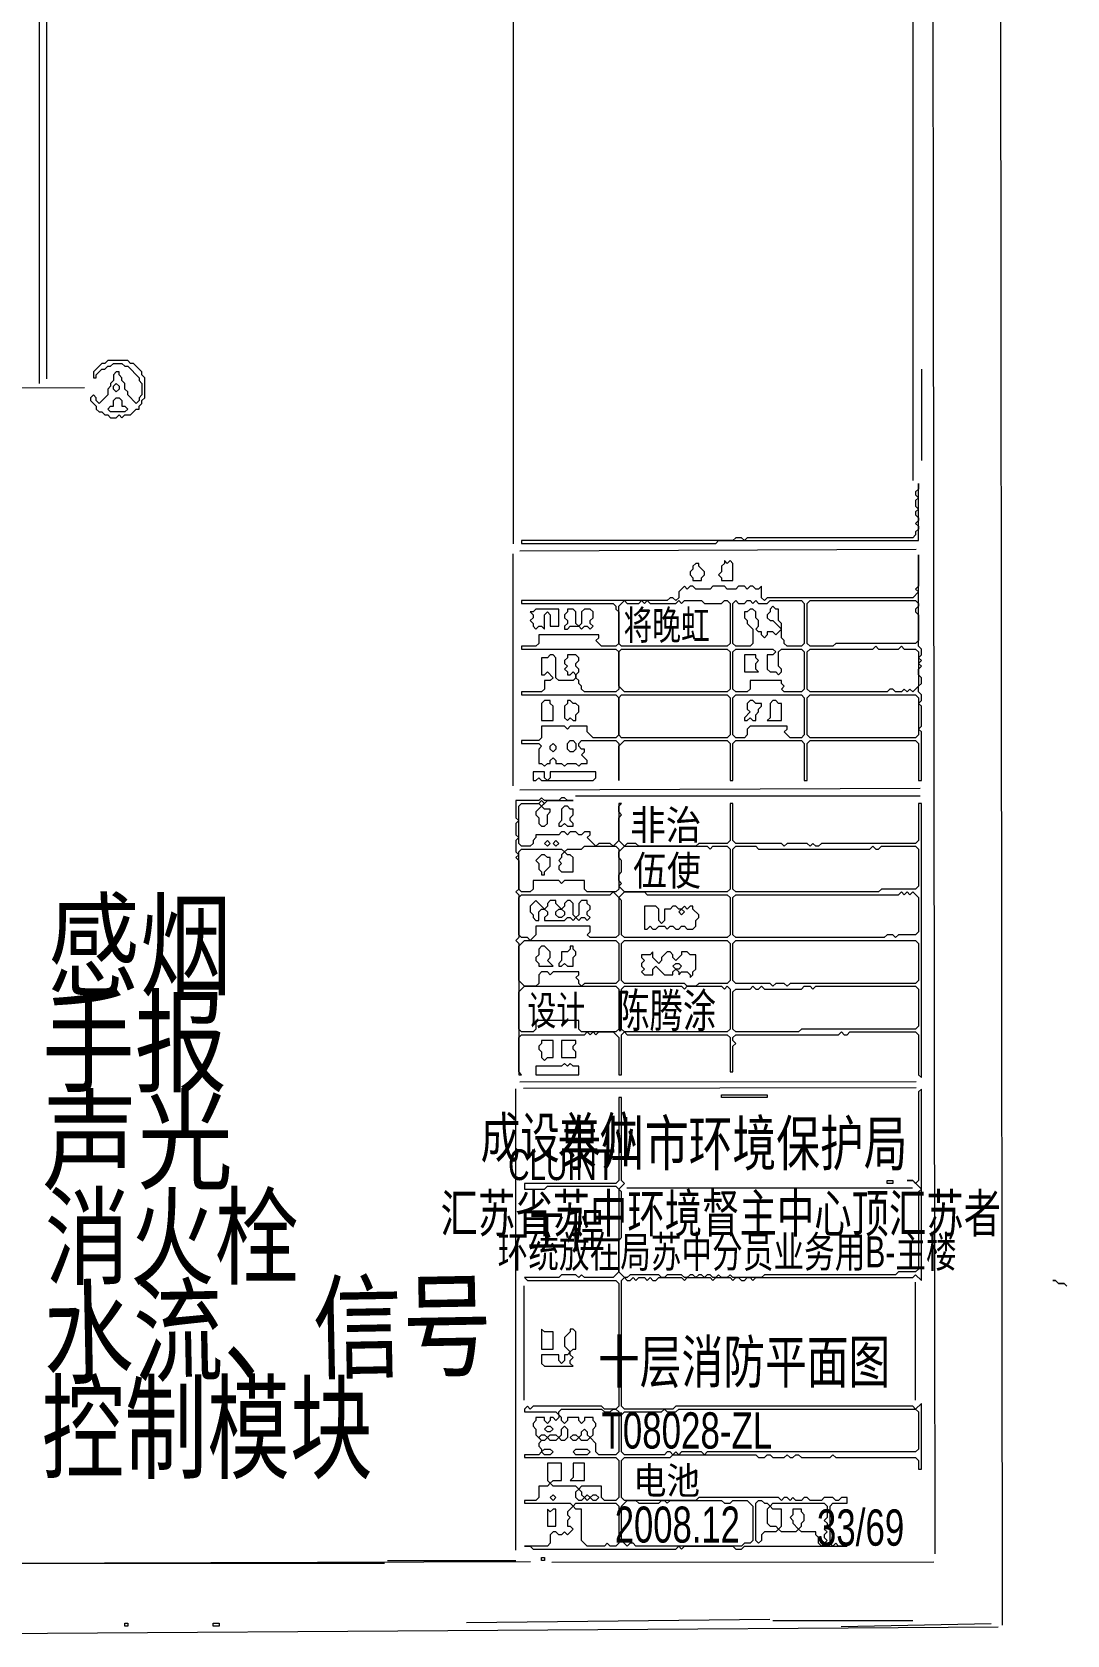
# Model space of a CAD drawing. Extents: x 10 to 1971, y 11 to 1392.
# Drawn here: x 1608 to 1971, y 18 to 579 of the extents above; entities that cross this region are included whole.
import ezdxf

# ---------------------------------------------------------------- set-up
doc = ezdxf.new("R2010")
doc.units = 0
for name, color, linetype, lineweight in [('OCR_TEXT', 6, 'Continuous', 0), ('TRACE_CURVE', 6, 'Continuous', 0), ('TRACE_STRAIGHT', 5, 'Continuous', 0), ('TRACE_TEXT_SYMBOL', 6, 'Continuous', 0)]:
    doc.layers.add(name, color=color, linetype=linetype, lineweight=lineweight)
doc.styles.add('wqy-unicode', font='wqy-unicode.lff')

msp = doc.modelspace()

# ---------------------------------------------------------------- linework, layer by layer
at = {"layer": 'TRACE_CURVE', "color": 6}
for points in [[(1919, 396), (1919, 385), (1918, 384), (1919, 383), (1917, 381), (1866, 381), (1865, 380), (1864, 381), (1864, 385), (1863, 384), (1862, 384), (1861, 385), (1860, 385), (1859, 384), (1858, 385), (1856, 385), (1855, 384), (1852, 384), (1851, 385), (1847, 385), (1846, 384), (1841, 384), (1840, 385), (1839, 385), (1838, 384), (1837, 385), (1835, 383), (1835, 381), (1834, 380), (1833, 381), (1832, 381), (1831, 380), (1780, 380), (1780, 379), (1812, 379), (1813, 378), (1813, 377), (1814, 376), (1814, 365), (1813, 364), (1808, 364), (1806, 366), (1807, 367), (1807, 368), (1786, 368), (1786, 365), (1785, 364), (1780, 364), (1780, 363), (1813, 363), (1814, 362), (1814, 349), (1813, 348), (1802, 348), (1801, 349), (1801, 350), (1800, 351), (1800, 352), (1799, 353), (1799, 354), (1800, 355), (1800, 356), (1799, 357), (1799, 358)], [(1796, 323), (1799, 323), (1800, 322), (1801, 323), (1803, 323), (1803, 324), (1801, 326), (1802, 327), (1802, 328), (1801, 328), (1800, 329), (1800, 330), (1801, 331), (1813, 331), (1814, 330), (1814, 317), (1814, 329), (1816, 331), (1852, 331), (1853, 330), (1853, 317), (1854, 317), (1854, 330), (1855, 331), (1878, 331), (1879, 330), (1879, 317), (1880, 317), (1880, 330), (1881, 331), (1918, 331), (1919, 330), (1919, 317), (1920, 317), (1920, 334), (1919, 335), (1920, 336), (1920, 343), (1919, 344), (1920, 345), (1920, 347), (1919, 348), (1919, 350), (1920, 351), (1920, 353), (1919, 354), (1919, 356), (1920, 357), (1919, 358), (1920, 359), (1919, 360), (1920, 361), (1920, 363), (1919, 364), (1919, 396)], [(1799, 358), (1800, 359), (1800, 360), (1799, 361), (1796, 361), (1796, 360), (1795, 359), (1795, 358), (1796, 357), (1795, 356), (1796, 355), (1796, 354), (1797, 354), (1798, 355), (1799, 354), (1799, 353), (1798, 352), (1793, 352), (1792, 353), (1792, 360), (1791, 361), (1790, 361), (1789, 360), (1787, 360), (1787, 354), (1788, 354), (1789, 355), (1791, 353), (1790, 352), (1788, 352), (1788, 349), (1787, 348), (1780, 348), (1780, 347), (1813, 347), (1814, 346), (1814, 333), (1813, 332), (1805, 332), (1803, 334), (1803, 336), (1797, 336), (1796, 335), (1795, 336), (1787, 336), (1787, 332), (1786, 331), (1780, 331), (1780, 330), (1786, 330), (1787, 329), (1786, 328), (1786, 323), (1787, 323), (1788, 322), (1789, 323), (1790, 323), (1790, 324), (1791, 325), (1792, 324), (1792, 323), (1794, 323), (1795, 322), (1796, 323)], [(1787, 311), (1786, 310), (1778, 310), (1778, 304), (1779, 303), (1778, 302), (1778, 298), (1779, 297), (1778, 296), (1778, 292), (1779, 291), (1778, 290), (1779, 289), (1779, 279), (1778, 278), (1779, 277), (1779, 262), (1778, 261), (1779, 260), (1779, 214), (1780, 214), (1779, 215), (1779, 227), (1780, 228), (1802, 228), (1803, 229), (1804, 228), (1805, 229), (1806, 228), (1807, 229), (1812, 229), (1814, 227), (1814, 214), (1815, 214), (1815, 228), (1816, 229), (1817, 228), (1852, 228), (1853, 227), (1853, 215), (1854, 215), (1854, 224), (1855, 225), (1854, 226), (1854, 227), (1855, 228), (1891, 228), (1892, 229), (1893, 228), (1894, 228), (1895, 229), (1918, 229), (1919, 228), (1919, 214), (1920, 213), (1920, 309), (1919, 309), (1919, 296), (1918, 295), (1885, 295), (1884, 294), (1883, 294), (1882, 295), (1881, 294)], [(1881, 294), (1880, 295), (1873, 295), (1872, 294), (1871, 295), (1855, 295), (1854, 296), (1854, 309), (1853, 309), (1853, 296), (1852, 295), (1842, 295), (1841, 294), (1821, 294), (1820, 295), (1817, 295), (1816, 294), (1814, 296), (1814, 304), (1815, 305), (1814, 306), (1814, 308), (1815, 309), (1814, 309), (1814, 296), (1812, 294), (1811, 295), (1807, 295), (1806, 294), (1803, 297), (1804, 298), (1804, 299), (1802, 299), (1801, 298), (1800, 298), (1799, 299), (1797, 299), (1796, 298), (1795, 299), (1794, 299), (1793, 298), (1785, 298), (1785, 297), (1784, 296), (1784, 295), (1783, 294), (1780, 294), (1779, 295), (1779, 308), (1780, 309), (1786, 309), (1787, 308), (1785, 306), (1785, 305), (1786, 304), (1786, 302), (1787, 301), (1788, 301), (1789, 302), (1789, 305), (1790, 306), (1790, 307), (1788, 307), (1787, 308)], [(1787, 308), (1789, 310), (1798, 310), (1796, 310), (1795, 311), (1794, 311), (1793, 310), (1788, 310), (1787, 311)], [(1920, 209), (1919, 208), (1919, 177), (1918, 176), (1917, 177), (1915, 177), (1917, 177), (1920, 174), (1919, 173), (1919, 146), (1918, 145), (1912, 145), (1911, 144), (1865, 144), (1864, 143), (1854, 143), (1853, 144), (1852, 143), (1850, 143), (1849, 144), (1848, 143), (1847, 143), (1846, 144), (1845, 144), (1844, 143), (1843, 144), (1842, 144), (1841, 143), (1840, 144), (1839, 144), (1838, 143), (1837, 143), (1836, 144), (1831, 144), (1830, 143), (1829, 143), (1828, 144), (1818, 144), (1817, 143), (1816, 143), (1814, 145), (1814, 156), (1815, 157), (1815, 173), (1814, 174), (1816, 176), (1815, 177), (1815, 206), (1814, 206), (1814, 177), (1813, 176), (1781, 176), (1781, 174), (1788, 174), (1789, 175), (1813, 175), (1814, 174), (1814, 145), (1812, 143), (1802, 143), (1801, 144), (1800, 143), (1799, 144), (1794, 144)], [(1862, 81), (1863, 80), (1865, 80), (1866, 81), (1867, 81), (1868, 80), (1872, 80), (1873, 81), (1874, 80), (1875, 80), (1876, 81), (1877, 81), (1878, 80), (1888, 80), (1889, 81), (1890, 80), (1918, 80), (1919, 79), (1919, 76), (1920, 76), (1920, 99), (1918, 97), (1917, 98), (1834, 98), (1833, 97), (1816, 97), (1815, 98), (1815, 142), (1816, 143), (1817, 142), (1818, 142), (1819, 143), (1820, 142), (1821, 143), (1823, 143), (1824, 142), (1825, 143), (1826, 142), (1827, 142), (1828, 143), (1836, 143), (1837, 142), (1838, 143), (1846, 143), (1847, 142), (1848, 143), (1853, 143), (1854, 142), (1855, 143), (1856, 143), (1857, 142), (1858, 142), (1859, 143), (1860, 143), (1861, 142), (1862, 143), (1917, 143), (1918, 144), (1920, 142), (1920, 209)], [(1794, 144), (1793, 143), (1781, 143), (1782, 142), (1813, 142), (1814, 141), (1814, 98), (1813, 97), (1809, 97), (1808, 98), (1784, 98), (1783, 97), (1782, 98), (1781, 97), (1781, 96), (1792, 96), (1793, 95), (1793, 94), (1792, 93), (1791, 94), (1790, 94), (1790, 93), (1789, 92), (1788, 93), (1788, 94), (1785, 94), (1785, 93), (1784, 92), (1784, 91), (1785, 90), (1785, 88), (1787, 86), (1786, 85), (1786, 84), (1787, 83), (1787, 82), (1786, 81), (1781, 81), (1781, 80), (1813, 80), (1814, 79), (1814, 66), (1813, 65), (1809, 65), (1808, 66), (1808, 70), (1801, 70), (1800, 69), (1799, 70), (1791, 70), (1790, 71), (1791, 72), (1794, 72), (1794, 78), (1789, 78), (1789, 72), (1790, 71), (1789, 70), (1786, 70), (1786, 66), (1785, 65), (1781, 65), (1781, 64), (1797, 64)], [(1797, 64), (1798, 63), (1796, 61), (1796, 60), (1797, 59), (1796, 58), (1796, 56), (1797, 56), (1798, 55), (1796, 53), (1795, 54), (1794, 53), (1793, 53), (1792, 54), (1791, 54), (1790, 53), (1790, 50), (1789, 49), (1781, 49), (1783, 49), (1784, 48), (1834, 48), (1835, 49), (1836, 48), (1837, 49), (1854, 49), (1855, 48), (1857, 48), (1858, 49), (1894, 49), (1891, 49), (1890, 50), (1889, 49), (1888, 50), (1888, 63), (1889, 64), (1894, 64), (1894, 66), (1892, 66), (1891, 65), (1890, 65), (1889, 66), (1886, 66), (1885, 65), (1881, 65), (1880, 66), (1879, 66), (1878, 65), (1876, 65), (1875, 66), (1874, 65), (1873, 66), (1872, 66), (1871, 65), (1870, 66), (1842, 66), (1841, 65), (1816, 65), (1815, 66), (1815, 79), (1816, 80), (1832, 80), (1833, 81), (1862, 81)]]:
    msp.add_lwpolyline(points, dxfattribs=at)
for points in [[(1816, 380), (1817, 379), (1821, 379), (1822, 380), (1823, 379), (1824, 380), (1825, 379), (1834, 379), (1835, 380), (1836, 379), (1837, 380), (1843, 380), (1844, 379), (1850, 379), (1851, 380), (1852, 380), (1853, 379), (1853, 365), (1852, 364), (1815, 364), (1814, 365), (1814, 378)], [(1854, 379), (1855, 380), (1856, 379), (1858, 379), (1859, 380), (1860, 380), (1861, 379), (1862, 380), (1863, 379), (1866, 379), (1867, 380), (1878, 380), (1879, 379), (1879, 365), (1878, 364), (1873, 364), (1872, 365), (1872, 366), (1871, 367), (1871, 372), (1870, 373), (1870, 377), (1869, 377), (1868, 378), (1867, 377), (1867, 376), (1866, 375), (1866, 374), (1867, 373), (1868, 373), (1871, 370), (1869, 368), (1868, 369), (1866, 369), (1866, 368), (1865, 367), (1864, 368), (1864, 369), (1863, 369), (1862, 370), (1863, 371), (1863, 373), (1862, 374), (1862, 376), (1861, 377), (1860, 377), (1859, 376), (1858, 376), (1858, 374), (1859, 373), (1859, 372), (1861, 370), (1861, 365), (1860, 364), (1855, 364), (1854, 365)], [(1880, 379), (1881, 380), (1918, 380), (1919, 379), (1919, 378), (1918, 377), (1918, 376), (1919, 375), (1919, 366), (1918, 365), (1890, 365), (1889, 364), (1881, 364), (1880, 365)], [(1814, 362), (1815, 363), (1852, 363), (1853, 362), (1853, 349), (1852, 348), (1816, 348), (1814, 350)], [(1854, 362), (1855, 363), (1868, 363), (1869, 362), (1868, 361), (1866, 361), (1866, 356), (1867, 355), (1869, 355), (1870, 354), (1871, 355), (1871, 356), (1870, 357), (1870, 362), (1871, 363), (1878, 363), (1879, 362), (1879, 349), (1878, 348), (1872, 348), (1871, 349), (1872, 350), (1871, 351), (1871, 352), (1860, 352), (1860, 349), (1859, 348), (1855, 348), (1854, 349)], [(1903, 363), (1904, 364), (1905, 363), (1912, 363), (1913, 364), (1914, 363), (1918, 363), (1919, 362), (1919, 350), (1917, 348), (1916, 349), (1915, 348), (1914, 349), (1913, 348), (1911, 348), (1910, 349), (1909, 349), (1908, 348), (1881, 348), (1880, 349), (1880, 362), (1881, 363)], [(1814, 346), (1815, 347), (1852, 347), (1853, 346), (1853, 333), (1852, 332), (1815, 332), (1814, 333)], [(1854, 346), (1855, 347), (1878, 347), (1879, 346), (1879, 333), (1878, 332), (1874, 332), (1872, 334), (1873, 335), (1873, 336), (1860, 336), (1859, 335), (1859, 333), (1858, 332), (1855, 332), (1854, 333)], [(1880, 346), (1881, 347), (1918, 347), (1919, 346), (1919, 333), (1918, 332), (1881, 332), (1880, 333)], [(1790, 329), (1791, 330), (1792, 329), (1792, 328), (1791, 327), (1790, 328)], [(1796, 330), (1797, 331), (1798, 331), (1799, 330), (1799, 328), (1798, 327), (1797, 327), (1796, 328)], [(1786, 309), (1787, 310), (1788, 309), (1787, 308)], [(1801, 293), (1802, 294), (1813, 294), (1814, 293), (1814, 279), (1813, 278), (1803, 278), (1802, 279), (1802, 282), (1795, 282), (1794, 281), (1793, 282), (1784, 282), (1784, 279), (1783, 278), (1780, 278), (1779, 279), (1779, 292), (1780, 293), (1794, 293), (1795, 292), (1794, 291), (1794, 290), (1793, 289), (1794, 288), (1793, 287), (1793, 286), (1794, 285), (1798, 285), (1798, 290), (1797, 291), (1796, 291), (1795, 292), (1796, 293)], [(1788, 295), (1789, 296), (1790, 295), (1789, 294)], [(1791, 295), (1792, 296), (1793, 295), (1792, 294)], [(1816, 294), (1845, 294), (1846, 293), (1847, 294), (1852, 294), (1853, 293), (1853, 279), (1852, 278), (1816, 278), (1814, 280), (1815, 281), (1814, 282), (1814, 284), (1815, 285), (1815, 289), (1814, 290), (1814, 292)], [(1854, 293), (1855, 294), (1862, 294), (1863, 293), (1902, 293), (1903, 294), (1904, 293), (1905, 293), (1906, 294), (1918, 294), (1919, 293), (1919, 280), (1918, 279), (1906, 279), (1905, 278), (1855, 278), (1854, 279)], [(1811, 277), (1812, 278), (1814, 276), (1814, 263), (1813, 262), (1804, 262), (1803, 263), (1804, 264), (1804, 266), (1785, 266), (1785, 263), (1783, 261), (1782, 262), (1780, 262), (1779, 263), (1779, 276), (1780, 277)], [(1816, 278), (1823, 278), (1824, 277), (1852, 277), (1853, 276), (1853, 263), (1852, 262), (1816, 262), (1815, 263), (1815, 275), (1814, 276)], [(1912, 277), (1913, 278), (1914, 277), (1915, 278), (1916, 277), (1917, 278), (1919, 276), (1919, 264), (1918, 263), (1912, 263), (1911, 262), (1910, 263), (1908, 263), (1907, 262), (1855, 262), (1854, 263), (1854, 276), (1855, 277)], [(1781, 261), (1813, 261), (1814, 260), (1814, 247), (1813, 246), (1802, 246), (1801, 245), (1800, 246), (1800, 247), (1799, 248), (1800, 249), (1800, 250), (1791, 250), (1790, 249), (1789, 250), (1787, 250), (1786, 249), (1786, 246), (1785, 245), (1781, 245), (1779, 247), (1779, 259)], [(1815, 260), (1816, 261), (1852, 261), (1853, 260), (1853, 247), (1852, 246), (1842, 246), (1841, 245), (1838, 245), (1837, 246), (1816, 246), (1815, 247)], [(1854, 260), (1855, 261), (1918, 261), (1919, 260), (1919, 247), (1918, 246), (1874, 246), (1873, 245), (1872, 246), (1869, 246), (1868, 245), (1867, 246), (1855, 246), (1854, 247)], [(1781, 245), (1813, 245), (1814, 244), (1814, 230), (1813, 229), (1801, 229), (1800, 230), (1800, 233), (1785, 233), (1785, 230), (1784, 229), (1780, 229), (1779, 230), (1779, 243)], [(1815, 244), (1816, 245), (1836, 245), (1837, 244), (1838, 245), (1850, 245), (1851, 244), (1852, 245), (1853, 244), (1853, 230), (1852, 229), (1816, 229), (1815, 230)], [(1860, 244), (1861, 245), (1862, 244), (1863, 244), (1864, 245), (1865, 244), (1878, 244), (1879, 245), (1881, 245), (1882, 244), (1883, 245), (1918, 245), (1919, 244), (1919, 231), (1918, 230), (1878, 230), (1877, 229), (1855, 229), (1854, 230), (1854, 243), (1855, 244)], [(1793, 96), (1794, 97), (1808, 97), (1809, 96), (1811, 96), (1812, 97), (1813, 97), (1814, 96), (1814, 82), (1813, 81), (1807, 81), (1806, 82), (1806, 85), (1804, 87), (1805, 88), (1805, 90), (1806, 91), (1806, 92), (1805, 93), (1805, 94), (1802, 94), (1802, 93), (1801, 92), (1800, 93), (1800, 94), (1796, 94), (1796, 93), (1795, 92), (1794, 93), (1794, 94), (1793, 95)], [(1829, 96), (1830, 97), (1831, 96), (1834, 96), (1835, 97), (1918, 97), (1919, 96), (1919, 83), (1918, 82), (1845, 82), (1844, 81), (1843, 82), (1836, 82), (1835, 81), (1834, 82), (1833, 81), (1832, 82), (1831, 82), (1830, 81), (1816, 81), (1815, 82), (1815, 95), (1816, 96)], [(1788, 90), (1789, 91), (1790, 91), (1791, 90), (1790, 89), (1789, 89)], [(1794, 90), (1795, 91), (1796, 90), (1796, 87), (1795, 86), (1794, 86), (1793, 87), (1794, 88)], [(1801, 89), (1802, 90), (1803, 89), (1803, 88), (1804, 87), (1803, 86), (1801, 86), (1800, 87), (1801, 88)], [(1786, 87), (1787, 88), (1788, 88), (1789, 87), (1788, 86), (1787, 86)], [(1789, 87), (1790, 88), (1792, 88), (1793, 87), (1792, 86), (1790, 86)], [(1797, 87), (1798, 88), (1799, 88), (1800, 87), (1799, 86), (1798, 86)], [(1787, 82), (1788, 83), (1790, 83), (1791, 82), (1790, 81), (1788, 81)], [(1798, 82), (1799, 83), (1803, 83), (1804, 82), (1803, 81), (1799, 81)], [(1799, 68), (1800, 69), (1801, 68), (1801, 67), (1802, 66), (1801, 65), (1800, 65), (1799, 66)], [(1790, 66), (1791, 67), (1792, 66), (1791, 65)], [(1798, 63), (1799, 64), (1813, 64), (1814, 63), (1814, 50), (1813, 49), (1811, 49), (1810, 50), (1809, 49), (1803, 49), (1801, 51), (1801, 62), (1799, 62)], [(1802, 66), (1803, 67), (1804, 66), (1803, 65)], [(1804, 66), (1805, 67), (1806, 67), (1807, 66), (1806, 65), (1805, 65)], [(1817, 65), (1820, 65), (1821, 64), (1828, 64), (1829, 65), (1830, 65), (1831, 64), (1832, 65), (1850, 65), (1851, 64), (1853, 64), (1854, 65), (1859, 65), (1861, 63), (1861, 51), (1860, 50), (1858, 50), (1857, 49), (1820, 49), (1819, 50), (1818, 50), (1817, 49), (1815, 51), (1815, 63)], [(1862, 64), (1863, 65), (1864, 65), (1865, 64), (1866, 64), (1867, 63), (1866, 62), (1866, 57), (1867, 56), (1869, 56), (1870, 55), (1869, 54), (1865, 54), (1864, 53), (1864, 51), (1863, 50), (1862, 51)], [(1867, 63), (1868, 64), (1886, 64), (1887, 63), (1887, 59), (1886, 58), (1887, 57), (1887, 56), (1886, 55), (1887, 54), (1886, 53), (1886, 52), (1887, 51), (1885, 49), (1884, 50), (1884, 52), (1883, 53), (1883, 54), (1878, 54), (1877, 55), (1878, 56), (1878, 57), (1879, 58), (1879, 60), (1878, 61), (1878, 62), (1875, 62), (1875, 60), (1874, 59), (1875, 58), (1875, 57), (1877, 55), (1876, 54), (1871, 54), (1870, 55), (1871, 56), (1871, 62), (1868, 62)]]:
    msp.add_lwpolyline(points, close=True, dxfattribs=at)
at = {"layer": 'TRACE_STRAIGHT', "color": 5}
for p, q in [((1923.07, 1370.13), (1924.74, 46.38)), ((1776.97, 1068.88), (1777.08, 399.87)), ((1947.4, 978.88), (1948.27, 21.37)), ((1917, 654), (1917, 422)), ((1611, 628), (1611, 456)), ((1613.6, 627.63), (1613.61, 457.62)), ((1920, 461), (1920, 429)), ((1535.62, 454.31), (1626.87, 454.57)), ((1777.06, 315.12), (1777.07, 396.38)), ((1779.37, 397.41), (1918.13, 397.96)), ((1779.37, 313.8), (1919.63, 314.28)), ((1798.87, 311.61), (1919.63, 311.59)), ((1777.84, 209.13), (1777.89, 47.63)), ((1779.37, 211.48), (1918.13, 211.67)), ((1780.62, 209.32), (1918.13, 209.6)), ((1816.87, 174.4), (1916.88, 174.43)), ((1917.87, 141.38), (1917.87, 100.12)), ((1780.88, 100.12), (1780.88, 140.12)), ((775.62, 40.52), (1783.12, 43.61)), ((1273, 43), (1634, 43)), ((1617, 43), (1673, 43)), ((1665, 43), (1732, 43)), ((1733, 44), (1778, 44)), ((1790.62, 43.45), (1924.37, 43.56)), ((1760.62, 22.29), (1866.89, 23.43)), ((1868, 23), (1917, 23)), ((1514.37, 17.93), (1946.88, 20.72)), ((1891.91, 20.83), (1944.42, 21.93))]:
    msp.add_line(p, q, dxfattribs=at)
at = {"layer": 'TRACE_TEXT_SYMBOL', "color": 6}
for points in [[(1635, 464), (1634, 463), (1633, 463), (1630, 460), (1630, 458), (1631, 458), (1631, 459), (1633, 461), (1634, 461), (1635, 462), (1636, 462), (1637, 463), (1640, 463), (1641, 462), (1642, 462), (1646, 458), (1646, 457), (1647, 456), (1647, 452), (1646, 451), (1646, 450), (1645, 449), (1642, 452), (1642, 453), (1641, 454), (1641, 456), (1640, 457), (1640, 458), (1639, 459), (1639, 460), (1638, 460), (1637, 459), (1637, 457), (1636, 456), (1636, 455), (1635, 454), (1635, 452), (1632, 449), (1631, 450), (1631, 451), (1630, 452), (1629, 451), (1629, 450), (1631, 448), (1631, 447), (1632, 446), (1633, 446), (1634, 445), (1635, 445), (1636, 444), (1638, 444), (1639, 445), (1640, 444), (1641, 445), (1643, 445), (1645, 447), (1646, 447), (1646, 448), (1647, 449), (1647, 450), (1648, 451), (1648, 458), (1647, 459), (1647, 460)], [(1647, 460), (1644, 463), (1643, 463), (1642, 464), (1635, 464)]]:
    msp.add_lwpolyline(points, dxfattribs=at)
for points in [[(1637, 455), (1638, 456), (1639, 455), (1639, 454), (1638, 453), (1637, 454)], [(1637, 450), (1638, 451), (1639, 451), (1640, 450), (1640, 448), (1641, 448), (1642, 447), (1641, 446), (1636, 446), (1635, 447), (1636, 448), (1637, 448)], [(1919, 421), (1919, 419), (1918, 418), (1918, 417), (1919, 416), (1918, 415), (1918, 413), (1919, 412), (1918, 411), (1918, 410), (1919, 409), (1919, 408), (1918, 407), (1919, 406), (1919, 405), (1918, 404), (1918, 403), (1917, 402), (1859, 402), (1858, 401), (1857, 402), (1855, 402), (1854, 401), (1780, 401), (1780, 400), (1848, 400), (1849, 401), (1919, 401)], [(1841, 393), (1840, 392), (1840, 391), (1839, 390), (1839, 389), (1840, 388), (1840, 387), (1843, 387), (1843, 388), (1844, 389), (1844, 390), (1842, 392), (1842, 393)], [(1851, 394), (1851, 393), (1850, 392), (1850, 390), (1849, 389), (1850, 388), (1850, 387), (1854, 387), (1854, 393), (1853, 394), (1852, 393)], [(1785, 377), (1784, 376), (1783, 376), (1784, 375), (1784, 374), (1783, 373), (1784, 372), (1784, 371), (1785, 370), (1786, 371), (1787, 371), (1788, 370), (1788, 375), (1789, 376), (1790, 375), (1790, 371), (1793, 371), (1793, 377)], [(1796, 377), (1796, 376), (1795, 375), (1795, 374), (1796, 373), (1796, 372), (1795, 371), (1795, 370), (1796, 370), (1797, 371), (1800, 371), (1801, 370), (1802, 371), (1803, 371), (1804, 370), (1805, 371), (1804, 372), (1804, 373), (1805, 374), (1805, 376), (1804, 377), (1802, 377), (1801, 376), (1801, 372), (1800, 371), (1799, 372), (1799, 376), (1798, 377)], [(1858, 361), (1858, 355), (1863, 355), (1862, 356), (1862, 358), (1863, 359), (1862, 360), (1862, 361)], [(1788, 345), (1787, 344), (1787, 338), (1791, 338), (1791, 343), (1790, 344), (1790, 345)], [(1796, 345), (1796, 344), (1795, 343), (1795, 339), (1796, 338), (1797, 339), (1798, 338), (1799, 338), (1799, 340), (1800, 341), (1800, 343), (1799, 344), (1798, 344), (1797, 345)], [(1860, 345), (1859, 344), (1859, 342), (1860, 341), (1858, 339), (1858, 338), (1859, 338), (1860, 339), (1861, 338), (1862, 338), (1862, 340), (1863, 341), (1863, 342), (1864, 343), (1864, 344), (1862, 344), (1861, 345)], [(1868, 345), (1867, 344), (1867, 339), (1866, 338), (1871, 338), (1871, 344), (1870, 344), (1869, 345)], [(1784, 320), (1784, 317), (1785, 317), (1786, 318), (1787, 317), (1805, 317), (1806, 318), (1806, 320), (1790, 320), (1790, 318), (1789, 317), (1788, 318), (1788, 320)], [(1795, 308), (1794, 307), (1794, 303), (1793, 302), (1793, 301), (1794, 301), (1795, 302), (1796, 301), (1798, 301), (1798, 302), (1797, 303), (1797, 304), (1798, 305), (1798, 307), (1797, 307), (1796, 308)], [(1787, 291), (1785, 289), (1786, 288), (1786, 286), (1787, 285), (1787, 284), (1788, 284), (1788, 285), (1790, 287), (1790, 290), (1789, 290), (1788, 291)], [(1785, 275), (1783, 273), (1783, 271), (1784, 270), (1784, 269), (1785, 268), (1786, 268), (1786, 271), (1787, 272), (1788, 272), (1789, 271), (1789, 270), (1788, 269), (1788, 268), (1795, 268), (1796, 269), (1797, 269), (1798, 268), (1799, 269), (1800, 268), (1801, 269), (1802, 269), (1803, 268), (1804, 269), (1803, 270), (1803, 271), (1804, 272), (1804, 273), (1803, 274), (1803, 275), (1801, 275), (1800, 274), (1800, 270), (1799, 269), (1798, 270), (1798, 274), (1797, 275), (1796, 275), (1795, 274), (1795, 273), (1794, 272), (1792, 274), (1792, 275), (1790, 275), (1789, 274), (1789, 273), (1788, 272)], [(1792, 271), (1793, 272), (1794, 272), (1795, 271), (1795, 270), (1794, 269), (1793, 269), (1792, 270)], [(1823, 273), (1823, 265), (1824, 265), (1825, 266), (1826, 265), (1827, 265), (1828, 266), (1830, 266), (1831, 265), (1832, 266), (1833, 266), (1834, 265), (1835, 265), (1836, 266), (1837, 266), (1838, 265), (1840, 265), (1841, 266), (1841, 268), (1842, 269), (1842, 270), (1840, 272), (1840, 273), (1839, 273), (1838, 272), (1837, 273), (1836, 272), (1835, 272), (1834, 273), (1833, 273), (1832, 272), (1830, 272), (1830, 268), (1829, 267), (1828, 268), (1828, 272), (1827, 273)], [(1835, 271), (1836, 272), (1837, 271), (1836, 270)], [(1787, 259), (1786, 258), (1786, 256), (1785, 255), (1785, 254), (1786, 253), (1786, 252), (1791, 252), (1789, 254), (1790, 255), (1790, 257), (1788, 259)], [(1797, 259), (1797, 258), (1796, 257), (1794, 257), (1794, 254), (1793, 253), (1793, 252), (1794, 252), (1795, 253), (1796, 252), (1798, 252), (1798, 255), (1799, 256), (1799, 257), (1798, 258), (1798, 259)], [(1826, 257), (1825, 256), (1822, 256), (1822, 255), (1823, 254), (1822, 253), (1822, 252), (1823, 251), (1822, 250), (1823, 249), (1826, 249), (1826, 251), (1827, 252), (1830, 249), (1833, 249), (1833, 250), (1834, 251), (1835, 250), (1835, 249), (1836, 250), (1838, 250), (1839, 249), (1839, 248), (1840, 249), (1840, 250), (1841, 251), (1841, 256), (1839, 256), (1838, 257), (1836, 257), (1836, 256), (1834, 254), (1833, 255), (1833, 256), (1832, 257), (1831, 257), (1829, 255), (1829, 254), (1828, 253), (1826, 255)], [(1833, 252), (1834, 253), (1835, 253), (1836, 252), (1835, 251), (1834, 251)], [(1787, 226), (1787, 225), (1786, 224), (1786, 223), (1787, 222), (1787, 220), (1788, 219), (1789, 220), (1791, 220), (1791, 226)], [(1794, 226), (1794, 220), (1799, 220), (1799, 222), (1798, 223), (1798, 224), (1799, 225), (1799, 226)], [(1795, 218), (1794, 217), (1785, 217), (1785, 214), (1800, 214), (1800, 217), (1798, 217), (1797, 218), (1796, 217)], [(1850, 207), (1866, 207), (1866, 206), (1850, 206)], [(1908, 177), (1910, 177), (1910, 176), (1908, 176)], [(1966, 142), (1967, 142), (1968, 141), (1970, 141), (1971, 140), (1970, 141), (1968, 141), (1967, 142)], [(1797, 125), (1797, 124), (1795, 122), (1795, 119), (1797, 117), (1796, 116), (1795, 116), (1795, 114), (1794, 113), (1793, 114), (1793, 116), (1787, 116), (1787, 113), (1788, 112), (1798, 112), (1797, 113), (1797, 114), (1798, 115), (1797, 116), (1797, 117), (1798, 118), (1799, 118), (1799, 124), (1798, 125)], [(1787, 125), (1787, 118), (1791, 118), (1791, 124), (1788, 124)], [(1798, 78), (1798, 73), (1797, 72), (1802, 72), (1802, 78)], [(1789, 62), (1789, 56), (1792, 56), (1792, 62), (1791, 62), (1790, 61)], [(1787, 45), (1788, 45), (1788, 44), (1787, 44)], [(1641, 22), (1642, 22), (1642, 21), (1641, 21)], [(1672, 22), (1674, 22), (1674, 21), (1672, 21)]]:
    msp.add_lwpolyline(points, close=True, dxfattribs=at)

# ---------------------------------------------------------------- texts
at = {"layer": 'OCR_TEXT', "color": 6, "style": 'wqy-unicode'}
for s, height, width, p in [('将晚虹', 10.236, 0.72, (1815.69, 366.29)), ('非治', 10.327, 0.886541, (1818, 296.3)), ('伍使', 10.327, 0.844187, (1819, 280.3)), ('感烟', 29.262, 0.807485, (1614, 244.67)), ('手报', 29.134, 0.815469, (1612, 210.98)), ('设计', 10.281, 0.723458, (1782, 231.41)), ('陈腾涂', 11.863, 0.72, (1813.19, 230.56)), ('声光', 28.346, 0.865567, (1612, 176.87)), ('成设单位', 14.111, 0.72, (1765.62, 184.93)), ('泰州市环境保护局', 15.611, 0.72, (1792.5, 182.22)), ('CLUINT', 10.749, 0.72, (1775.27, 177.14)), ('消火栓', 27.68, 0.786438, (1613, 143.48)), ('汇苏省苏中环境督主中心顶汇苏者', 13.3275, 0.72, (1751.58, 158.82)), ('工程', 12.075, 0.821304, (1782, 153.52)), ('环统放在局苏中分员业务用B-主楼', 10.928, 0.72, (1771.59, 146.55)), ('十层消防平面图', 14.895, 0.72, (1806.72, 106.12)), ('控制模块', 29.521, 0.72, (1611.86, 75.71)), ('T08028-ZL', 12.69, 0.72, (1807.98, 83.17)), ('电池', 9.574, 0.898089, (1819, 67.2)), ('2008.12', 12.594, 0.72, (1812.61, 50.27)), ('33/69', 12.704, 0.72, (1883.4, 49.17))]:
    msp.add_text(s, height=height, dxfattribs=dict(at, width=width)).set_placement(p)
at = {"layer": 'OCR_TEXT', "color": 6, "style": 'wqy-unicode', "width": 0.786617}
msp.add_text('水流、信号', height=29.311, rotation=1.1052, dxfattribs=at).set_placement((1612.77, 108.79))

doc.saveas('drawing.dxf')
